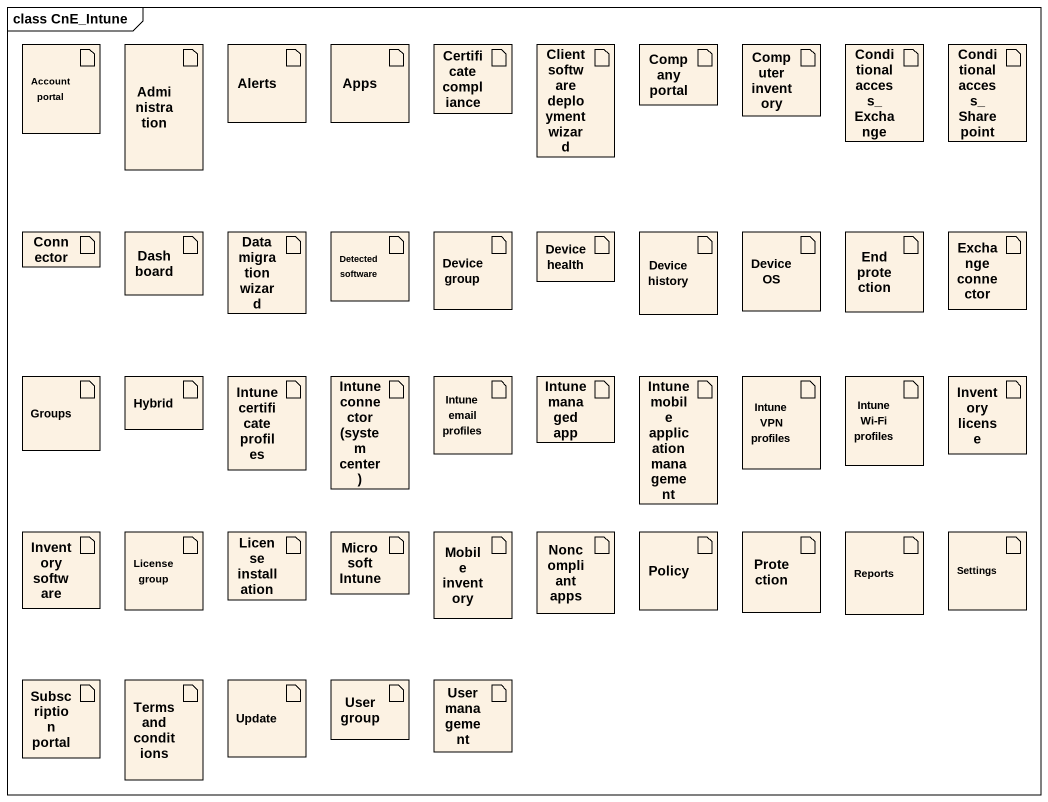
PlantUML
@startuml
mainframe class CnE_Intune
artifact "Account portal" as Account_portal
artifact Administration
artifact Alerts
artifact Apps
artifact "Certificate compliance" as Certificate_compliance
artifact "Client software deployment wizard" as Client_software_deployment
artifact "Company portal" as Company_portal
artifact "Computer inventory" as Computer_inventory
artifact "Conditional access_Exchange" as Conditional_access_Exchange
artifact "Conditional access_Sharepoint" as Conditional_access
artifact Connector
artifact Dashboard
artifact "Data migration wizard" as Data_migration_wizard
artifact "Detected software" as Detected_software
artifact "Device group" as Device_group
artifact "Device health" as Device_health
artifact "Device history" as Device_history
artifact "Device OS" as Device_OS
artifact "End protection" as End_protection
artifact "Exchange connector" as Exchange_connector
artifact Groups
artifact Hybrid
artifact "Intune certificate profiles" as Intune_certificate_profiles
artifact "Intune connector (system center)" as Intune_connector_system
artifact "Intune email profiles" as Intune_email_profiles
artifact "Intune managed app" as Intune_managed_app
artifact "Intune mobile application management" as Intune_mobile_application
artifact "Intune VPN profiles" as Intune_VPN_profiles
artifact "Intune Wi-Fi profiles" as Intune_Wi_Fi_profiles
artifact "Inventory license" as Inventory_license
artifact "Inventory software" as Inventory_software
artifact "License group" as License_group
artifact "License installation" as License_installation
artifact "Microsoft Intune" as Microsoft_Intune
artifact "Mobile inventory" as Mobile_inventory
artifact "Noncompliant apps" as Noncompliant_apps
artifact Policy
artifact Protection
artifact Reports
artifact Settings
artifact "Subscription portal" as Subscription_portal
artifact "Terms and conditions" as Terms_and_conditions
artifact Update
artifact "User group" as User_group
artifact "User management" as User_management
@enduml
